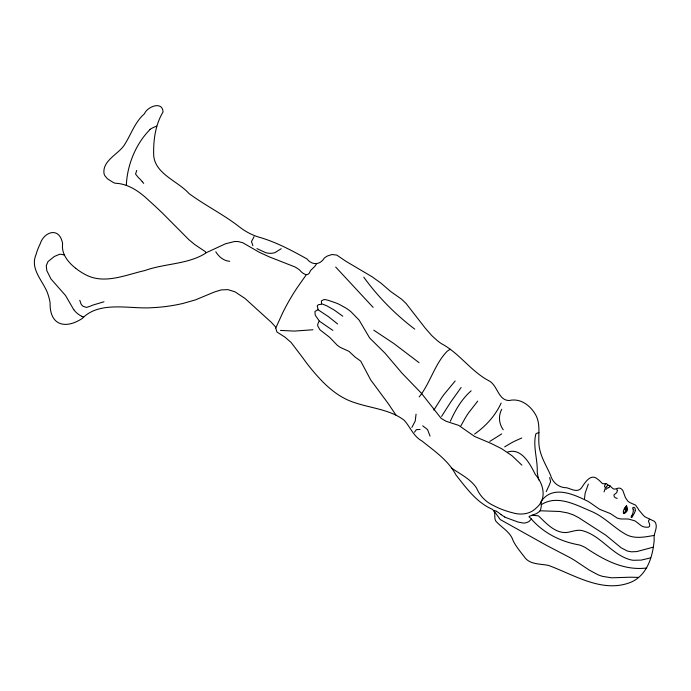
<?xml version="1.0" encoding="UTF-8"?>
<svg xmlns="http://www.w3.org/2000/svg" width="691" height="691" viewBox="0 0 691 691"><rect width="100%" height="100%" fill="white"/><g stroke="black" fill="none" stroke-linecap="round" stroke-linejoin="round"><path stroke-width="1.04" d="M416.06 414.177L415.231 421.035L411.871 427.435M126.323 185.43C127.135 165.08 135.747 143.858 150.102 129.416M633.094 512.109L632.585 514.216A4.034 3.705 56 0 1 632.36 514.657L631.419 516.134M604.046 491.949L605.351 487.941A8.232 7.592 54.4 0 1 605.86 487.345L606.042 487.146M604.426 486.948L604.634 486.101A14.01 12.904 54.1 0 1 605.195 484.305L606.43 483.519L607.665 484.797A1.823 1.684 53.5 0 0 608.546 485.376M395.978 415.084L388.161 403.475L370.704 379.929L360.737 361.143L355.114 357.083L348.981 351.348L340.197 347.348L337.277 345.267L329.667 337.346L319.933 329.806L317.739 325.893A5.373 5.122 16.1 0 1 317.834 324.027L319.251 320.918L316.124 316.495A10.451 9.916 16.1 0 1 315.191 314.854L314.958 311.494L318.119 309.603L317.212 305.793L318.439 304.696L321.229 304.265A1.252 1.183 15.4 0 0 321.522 303.841L321.393 300.879L323.682 299.695A7.921 7.506 16.1 0 1 325.625 299.652L328.968 300.516A93.276 86.22 18.3 0 0 331.153 301.293L335.066 302.632A50.08 47.973 15.8 0 1 339.367 304.42L346.036 308.126A56.23 53.941 15.4 0 1 351.011 311.771L359.147 320.149L369.659 338.003L385.215 353.369L401.903 373.054L421.415 393.257L441.143 418.375L445.954 421.216L458.703 425.38L474.587 436.444L491.482 443.596L501.744 448.77L512.04 455.749L521.878 465.155M501.761 409.262C498.194 415.852 498.885 423.704 503.221 429.75M588.317 484.115L585.104 493.296L584.465 499.092M275.795 328.009L282.662 312.893A240.857 227.607 44 0 1 297.441 287.335L306.113 275.027M546.227 491.612L548.248 487.207A55.626 51.549 56.3 0 1 549.008 485.73L550.615 481.662L549.656 477.576M414.514 432.186L416.388 429.647L420.093 429.465M450.351 421.26C455.404 409.979 461.735 399.018 471.158 390.821M634.312 513.163L634.977 511.685A4.759 4.371 55.8 0 0 635.219 510.632M634.01 513.759L631.997 517.343L631.228 517.559A2.773 2.539 56.5 0 1 631.419 516.203M501.156 403.086C495.317 415.662 485.903 426.097 474.605 434.043M460.837 425.924L465.19 418.15A100.497 94.14 51.7 0 1 468.507 412.95L477.723 401.1M136.714 170.452L135.557 174.08L138.407 177.587A44.898 40.881 -2.7 0 1 142.26 181.664M433.836 410.108L441.584 397.861A123.749 116.157 51.4 0 1 444.218 394.198L455.17 380.983M441.575 416.423L450.653 402.179L461.113 387.496M419.204 396.954C430.329 382.874 434.639 364.243 447.077 351.339A28.227 26.681 36.8 0 1 449.85 349.508L450.264 349.266M316.504 263.91L315.77 265.024A17.137 16.031 12.9 0 1 314.526 266.657L311.054 270.043A13.328 12.533 15.3 0 0 310.302 271.002C308.246 277.704 302.606 273.714 299.678 270.069A34.973 33.056 9.9 0 0 294.962 266.933L269.352 256.897L259.756 252.491A73.73 67.796 12.3 0 1 254.893 249.719L242.861 242.791L238.352 241.574L234.586 241.496L225.534 243.776L205.892 252.863M254.055 236.668L251.489 241.6L252.88 245.642M607.907 485.03L606.715 486.438A22.388 20.756 52.2 0 1 606.292 486.896L606.111 487.086M649.566 519.226L648.538 520.893A1.866 1.702 56.7 0 0 648.495 521.437C649.765 523.873 651.155 527.924 646.595 527.224A12.654 11.574 56.2 0 1 644.634 527.026L643.442 526.732A10.123 9.259 56.4 0 1 641.533 525.92L636.117 521.705A11.35 10.425 57.6 0 0 634.683 520.807L628.801 519.122A24.85 22.829 58.7 0 0 627.091 519.001L620.492 518.958L617.27 518.12L610.3 513.534L599.719 509.345L590.39 502.875A37.711 35.155 58.4 0 0 588.041 501.407C573.651 494.134 552.325 484.65 541.018 501.666L541.303 506.356L540.543 509.854A7.083 6.668 55.7 0 1 539.516 511.478L536.51 513.612L529.202 516.358L529.081 516.937L531.457 518.941L529.004 521.489A14.399 13.604 56 0 1 527.769 522.128L526.352 522.646A10.926 10.322 56.4 0 1 523.147 523.044L517.982 522.025L507.652 518.215A20.428 19.339 54.6 0 1 504.706 517.006M626.011 506.244L626.521 505.708L627.583 508.956A3.248 2.989 55.7 0 1 627.54 509.578L627.471 509.898A6.15 5.666 55.7 0 1 624.802 513.128L623.705 513.327L623.377 512.126M281.22 248.717L275.078 252.56A11.315 10.546 9.8 0 1 273.636 252.984L271.036 253.321A16.696 15.53 9.8 0 1 265.638 252.647L256.914 248.596M623.705 513.327L626.53 510.208L626.521 505.708M501.675 433.913L497.58 436.522M496.993 436.893L489.764 441.411M504.655 446.861L510.951 443.138A90.512 84.743 57.2 0 1 515.244 440.884L521.774 437.999M541.433 504.594C557.585 494.298 576.553 505.259 591.902 511.59C604.746 517.162 614.161 527.984 626.288 534.644C635.072 539.23 645.195 536.95 654.429 535.37M608.391 487.734C609.954 487.665 610.568 484.918 608.546 485.376M605.437 483.709L602.535 483.657L599.823 480.996A14.079 13.06 54 0 0 597.914 479.373C590.658 472.748 585.018 482.672 581.381 488.019C577.46 492.925 571.388 489.003 566.715 487.768C558.993 487.768 552.679 482.802 550.623 475.356A157.263 152.746 62 0 0 548.049 469.82C544.914 463.411 541.502 457.036 539.852 450.04C537.062 438.966 541.243 426.986 536.432 416.31C531.465 406.325 520.997 397.748 509.293 400.512C497.9 400.65 497.693 384.498 488.192 380.395C470.519 370.817 459.265 353.084 441.471 343.686A52.248 48.69 31.5 0 1 437.109 340.473L431.806 335.619L425.276 328.156L406.032 303.427L401.583 299.203L390.648 291.49L380.724 282.939L372.017 276.728L345.82 261.233L336.819 255.1L331.939 254.513L327.594 255.938A17.759 16.662 16.9 0 0 324.148 258.253C319.924 265.249 311.814 265.284 306.968 258.918C292.215 250.729 277.126 242.593 260.878 237.721C253.2 235.674 246.048 232.021 239.76 227.175C223.789 214.607 205.408 205.616 189.066 193.592C178.088 181.206 155.363 174.132 153.713 155.717C153.221 140.662 155.199 125.028 163.033 111.994C162.592 100.644 147.269 106.604 144.445 113.79C134.391 122.549 130.927 135.281 123.741 145.905C117.358 154.646 102.173 161.098 104.03 173.683A12.058 10.901 -0.7 0 0 104.946 175.842L107.511 178.848L113.428 182.562A8.076 7.316 -0.8 0 0 115.518 183.253C128.5 183.771 139.772 191.804 148.859 200.485A635.366 551.928 -36 0 1 163.275 213.925L188.945 239.751L194.871 244.64L205.279 251.602L205.953 252.612L204.804 253.683A9.588 8.948 3.2 0 0 203.975 254.236C186.302 264.437 164.009 263.591 144.885 270.535C126.108 274.742 104.807 284.545 86.125 275.001A63.537 58.174 -2.8 0 1 75.639 268.255M507.635 452.035C521.653 447.492 530.17 464.205 535.318 474.492C543.601 483.89 547.272 498.962 536.242 507.963C530.256 514.225 520.859 515.261 512.877 512.843A89.709 84.207 46.3 0 1 506.753 511.124L502.417 509.604A76.641 72.071 47.6 0 1 493.884 505.743C486.049 502.193 479.796 495.948 476.54 488.001C470.45 478.811 460.102 474.164 451.404 467.893M653.28 547.168L636.808 551.573L631.496 551.824L627.411 551.064L621.14 547.799L605.843 535.214L578.678 517.68L573.409 514.899L567.752 512.947L559.831 511.487L540.042 510.77M650.723 557.853L641.205 560.107L633.284 560.28A25.118 23.045 58 0 1 629.484 559.503C611.086 554.009 600.349 534.894 581.606 530.472C576.208 529.505 571.172 532.139 565.886 532.562C554.346 532.796 546.158 523.104 538.453 515.849L531.863 515.227M103.987 301.777L92.749 305.128A40.156 37.608 -10.7 0 0 90.797 305.975L86.53 307.443L83.05 306.251A8.232 7.627 -9.1 0 1 80.916 303.712L79.793 300.265M538.894 432.583L536.518 433.404A3.325 3.118 47.6 0 0 535.793 434.103C532.761 446.36 537.745 459.403 537.227 471.944A56.463 52.317 52 0 0 537.805 475.624L538.755 479.986M313.006 329.754L294.357 331.093L280.494 330.419M646.672 567.993C623.61 570.921 603.269 559.624 584.88 547.263A52.801 49.199 64.6 0 0 579.369 544.949C561.04 541.822 543.774 533.262 531.439 519.122M638.501 577.4L631.419 577.227A127.576 115.691 70.3 0 0 625.113 577.391L611.483 577.797L602.777 576.406A38.23 35.301 58.6 0 1 597.758 574.644L589.423 570.187L574.748 560.444A105.55 98.727 71.6 0 0 570.092 557.689L546.901 545.588L500.232 519.554L493.84 510.606M229.714 261.31C223.685 260.844 218.814 256.819 215.782 251.766M617.218 498.427L615.413 497.779A2.66 2.453 54.6 0 1 614.774 497.252A3.196 2.945 54.6 0 1 614.083 496.017L613.979 495.084A1.235 1.14 54.6 0 1 614.126 494.687L615.828 493.383A4.664 4.301 54.1 0 0 616.856 492.338L617.305 490.437M609.782 485.557L611.181 486.965A3.835 3.541 53.6 0 0 611.82 487.656C614.454 491.051 617.089 487.431 619.931 488.157A6.279 5.787 54.4 0 1 620.933 488.675A5.83 5.373 54.4 0 1 622.816 490.55L625.485 497.736L627.713 500.949A9.173 8.413 54.5 0 0 630.693 502.953L635.608 505.147L638.052 508.619A12.723 11.626 55.3 0 0 638.674 509.803L643.571 515.572A34.282 31.199 54.3 0 0 645.152 516.937L654.161 521.195A7.083 6.469 57.1 0 1 655.647 523.078C657.901 528.39 653.125 533.754 654.204 539.351A56.308 52.11 58 0 1 653.755 544.163C651.881 559.313 645.904 575.974 630.71 582.314C602.457 593.509 574.307 574.86 548.499 565.419C540.034 563.623 529.384 564.858 524.028 556.454C520.159 551.427 516.004 546.529 513.18 540.794C510.347 531.604 501.32 527.63 495.637 520.859C493.624 517.309 496.423 511.72 492.338 509.293C476.54 502.478 466.339 487.993 455.965 474.993C448.373 460.379 434.354 450.981 421.899 440.936C413.615 436.531 410.273 427.064 404.278 420.335C390.648 409.728 371.732 408.312 355.606 402.948A61.801 58.96 24.1 0 1 349.076 400.564C337.027 395.459 326.981 386.675 318.275 377.061A189.895 175.618 28.1 0 1 302.865 357.921L291.11 342.442L285.029 337.191L276.961 332.017L275.303 326.644L271.442 322.455L244.96 298.408L234.888 291.783L227.918 289.633L221.267 289.9L214.426 291.999L195.406 299.903L183.089 303.409A154.758 140.161 1.3 0 1 152.357 307.676C130.305 309.378 99.677 300.369 82.264 318.447C65.619 329.426 49.51 325.737 50.089 302.684A65.369 59.504 -15.2 0 0 47.316 292.492C42.436 280.235 29.86 268.894 36.053 254.547A67.148 61.94 -6.2 0 1 40.19 243.837C43.688 232.487 57.828 226.752 62 241.029A13.483 12.274 -8 0 1 62.596 243.906C61.231 253.951 68.219 262.416 75.647 268.246M321.565 303.729L325.686 305.362A47.774 45.779 13.9 0 1 327.033 305.958L334.159 310L342.788 316.219M83.361 316.962L81.996 316.392M496.423 511.305L498.151 512.368A29.454 28.098 60.1 0 1 498.859 512.895L501.139 514.631M422.711 425.837L427.565 429.552L430.044 436.142M504.724 516.98L502.789 515.806A42.643 40.225 52.5 0 1 501.139 514.631M373.762 330.177L393.801 343.496L419.04 362.654M318.067 309.767L328.536 316.703L337.649 323.993M332.846 330.402L319.277 321.099M414.755 329.132C395.321 314.379 378.063 296.957 363.777 277.169M373.114 307.374L335.688 267.037M142.268 181.655L143.702 183.4M73.756 309.715L65.55 295.506L51.004 279.026L46.798 270.604L46.28 265.646L47.999 261.587L54.261 256.516L59.4 254.348A6.858 6.279 -8.3 0 1 60.981 254.314L62.086 254.469A16.264 14.891 -8.9 0 1 64.315 255.117M616.882 489.332L616.977 489.539A4.422 4.086 54.2 0 1 617.322 490.429M633.137 509.232C631.384 506.874 634.986 506.745 635.15 508.688A11.583 10.65 55.8 0 1 635.236 510.632M150.033 129.321A32.762 29.644 3.3 0 1 156.762 126.142M81.987 316.409A22.743 21.075 -8.6 0 1 73.79 309.689M493.642 510.468A10.045 9.562 57.6 0 1 496.432 511.271M633.224 509.232A6.616 6.081 55.8 0 1 633.172 511.47M623.239 512.091A11.004 10.097 56.2 0 1 626.089 506.33M605.947 489.47A7.566 6.979 54.5 0 1 608.322 487.596M624.975 508.731C626.461 510.813 626.158 507.151 624.975 508.731M624.526 508.965A1.08 0.993 55.8 0 0 626.106 509.906A1.08 0.993 55.8 0 0 626.003 508.084A1.08 0.993 55.8 0 0 624.526 508.965"/></g></svg>
